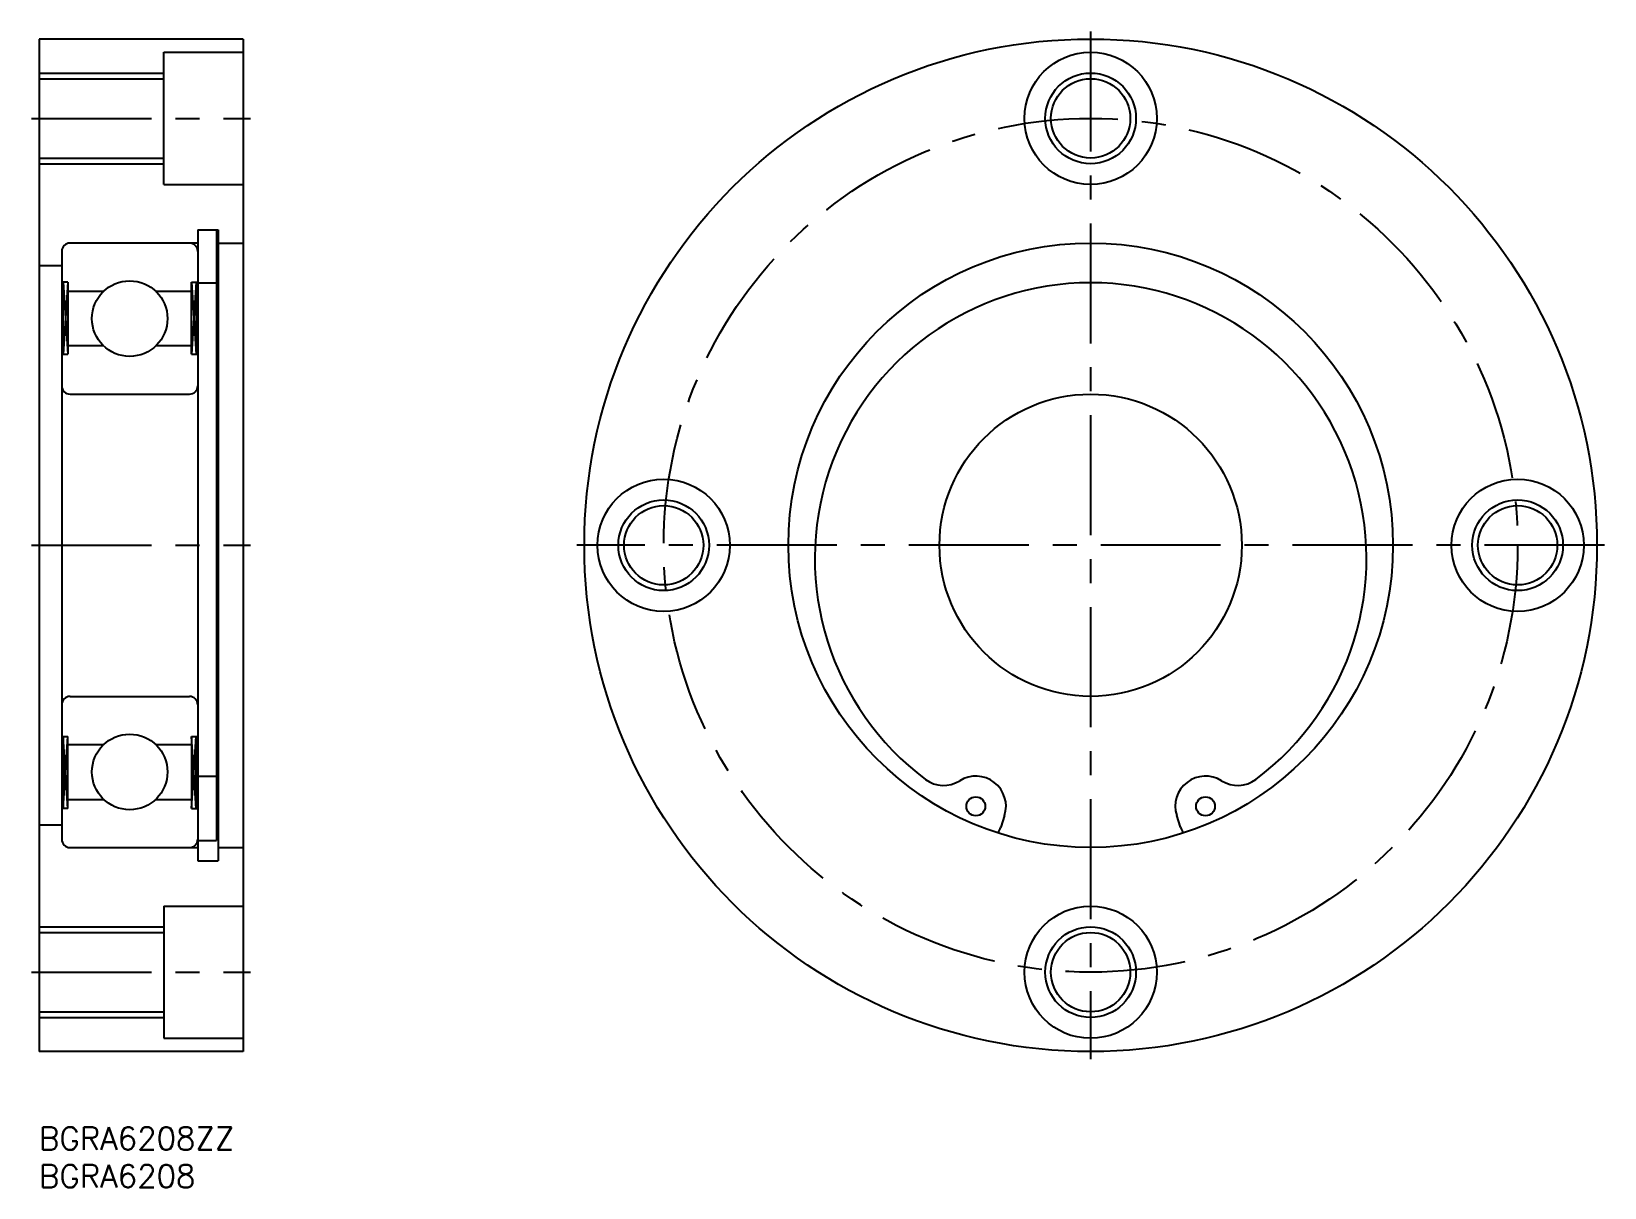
# Model space of a CAD drawing. Extents: x -1 to 207, y -8 to 145.
import ezdxf

# ---------------------------------------------------------------- set-up
doc = ezdxf.new("R2010")
doc.units = 0
doc.header["$LTSCALE"] = 0.5
doc.linetypes.add('CENTER', pattern=[50.8, 31.75, -6.35, 6.35, -6.35])
for name, color, linetype in [('MSM_CENTER', 1, 'CENTER'), ('MSM_CONTINUOUS', 7, 'CONTINUOUS'), ('MSM_NARROW', 5, 'CONTINUOUS'), ('MSM_PART_NUMBER', 7, 'CONTINUOUS')]:
    doc.layers.add(name, color=color, linetype=linetype)
doc.styles.get("Standard").update_dxf_attribs({"font": 'txt.shx', "height": 3, "bigfont": 'bigfont.shx'})

# ---------------------------------------------------------------- blocks, each defined once
blk = doc.blocks.new('*U4')
at = {"layer": 'MSM_PART_NUMBER'}
blk.add_text('BGRA6208ZZ', height=3, dxfattribs=at).set_placement((0, -3))
blk = doc.blocks.new('*U5')
at = {"layer": 'MSM_PART_NUMBER'}
blk.add_text('BGRA6208', height=3, dxfattribs=at).set_placement((0, -8))

msp = doc.modelspace()

# ---------------------------------------------------------------- linework, layer by layer
at = {"layer": 'MSM_CENTER'}
for p, q in [((139.16, 145), (139.16, 9)), ((-1, 133.5), (28, 133.5)), ((-1, 77), (28, 77)), ((207.16, 77), (71.16, 77)), ((-1, 20.5), (28, 20.5))]:
    msp.add_line(p, q, dxfattribs=at)
msp.add_circle((139.16, 77), 56.5, dxfattribs=at)
at = {"layer": 'MSM_CONTINUOUS'}
for p, q in [((27, 144), (0, 144)), ((0, 144), (0, 10)), ((27, 144), (27, 10)), ((16.5, 124.75), (16.5, 142.25)), ((16.5, 142.25), (27, 142.25)), ((0, 138.75), (16.5, 138.75)), ((0, 128.25), (16.5, 128.25)), ((16.5, 124.75), (27, 124.75)), ((21, 118.75), (21, 35.25)), ((21, 118.75), (23.7, 118.75)), ((23.5, 118.75, 0.75), (23.5, 37.93, 0.75)), ((23.7, 118.75), (23.7, 35.25)), ((21, 117), (4.1, 117)), ((23.7, 117), (27, 117)), ((3, 115.9), (3, 38.1)), ((3, 114), (0, 114)), ((3.83, 111.83), (3, 111.83)), ((3.21, 102.3), (3.21, 111.83)), ((3.21, 111.83), (3.83, 102.3)), ((3.83, 111.83), (3.21, 102.3)), ((3.83, 111.83), (3.83, 102.3)), ((3.83, 110.65), (8.58, 110.65)), ((15.42, 110.65), (20.17, 110.65)), ((20.17, 111.83), (21, 111.83)), ((20.17, 102.3), (20.17, 111.83)), ((20.17, 111.83), (20.79, 102.3)), ((20.79, 111.83), (20.17, 102.3)), ((20.79, 111.83), (20.79, 102.3)), ((21, 111.75), (23.5, 111.75)), ((3, 102.3), (3.83, 102.3)), ((8.53, 103.4), (3.83, 103.4)), ((20.17, 103.4), (15.47, 103.4)), ((20.17, 102.3), (21, 102.3)), ((4.1, 97), (19.9, 97)), ((4.1, 57), (19.9, 57)), ((3, 51.7), (3.83, 51.7)), ((3.21, 51.7), (3.21, 42.17)), ((3.21, 42.17), (3.83, 51.7)), ((3.83, 42.17), (3.21, 51.7)), ((3.83, 42.17), (3.83, 51.7)), ((8.53, 50.6), (3.83, 50.6)), ((20.17, 50.6), (15.47, 50.6)), ((20.17, 51.7), (20.17, 42.17)), ((20.17, 51.7), (21, 51.7)), ((20.17, 42.17), (20.79, 51.7)), ((20.79, 42.17), (20.17, 51.7)), ((20.79, 42.17), (20.79, 51.7)), ((21, 46.45), (23.5, 46.45)), ((3.83, 42.17), (3, 42.17)), ((3.83, 43.35), (8.58, 43.35)), ((15.42, 43.35), (20.17, 43.35)), ((20.17, 42.17), (21, 42.17)), ((0, 40), (3, 40)), ((127.77, 41.23), (127.28, 39.68)), ((151.04, 39.68), (150.55, 41.23)), ((21, 37.93), (23.5, 37.93)), ((4.1, 37), (21, 37)), ((23.7, 37), (27, 37)), ((21, 35.25), (23.7, 35.25)), ((16.5, 29.25), (16.5, 11.75)), ((16.5, 29.25), (27, 29.25)), ((0, 25.75), (16.5, 25.75)), ((0, 15.25), (16.5, 15.25)), ((16.5, 11.75), (27, 11.75)), ((27, 10), (0, 10))]:
    msp.add_line(p, q, dxfattribs=at)
for centre, radius in [((139.16, 77), 67), ((139.16, 133.5), 8.75), ((139.16, 133.5), 5.25), ((139.16, 77), 40), ((12, 107), 5), ((139.16, 77), 20), ((82.66, 77), 8.75), ((195.66, 77), 8.75), ((82.66, 77), 5.25), ((195.66, 77), 5.25), ((12, 47), 5), ((123.96, 42.45), 1.25), ((154.36, 42.45), 1.25), ((139.16, 20.5), 8.75), ((139.16, 20.5), 5.25)]:
    msp.add_circle(centre, radius, dxfattribs=at)
for centre, radius, start, end in [((4.1, 115.9), 1.1, 90, 180), ((19.9, 115.9), 1.1, 0, 90), ((139.16, 75.25), 36.5, 306.7766, 233.2234), ((4.1, 98.1), 1.1, 180, 270), ((19.9, 98.1), 1.1, 270, 0), ((4.1, 55.9), 1.1, 90, 180), ((19.9, 55.9), 1.1, 0, 90), ((119.7, 49.22), 4, 233.2234, 302.1546), ((123.96, 42.45), 4, 342.3386, 122.1546), ((154.36, 42.45), 4, 57.8454, 197.6614), ((158.62, 49.22), 4, 237.8454, 306.7766), ((124.89, 40.43), 2.5, 322.9618, 342.3386), ((153.43, 40.43), 2.5, 197.6614, 217.0382), ((4.1, 38.1), 1.1, 180, 270), ((19.9, 38.1), 1.1, 270, 0)]:
    msp.add_arc(centre, radius, start, end, dxfattribs=at)
at = {"layer": 'MSM_NARROW'}
for p, q in [((0, 139.5), (16.5, 139.5)), ((0, 127.5), (16.5, 127.5)), ((0, 26.5), (16.5, 26.5)), ((0, 14.5), (16.5, 14.5))]:
    msp.add_line(p, q, dxfattribs=at)
for centre in [(139.16, 133.5), (82.66, 77), (195.66, 77), (139.16, 20.5)]:
    msp.add_circle(centre, 6, dxfattribs=at)

# ---------------------------------------------------------------- block references
at = {"layer": 'MSM_CONTINUOUS'}
for name in ['*U4', '*U5']:
    msp.add_blockref(name, (0, 0), dxfattribs=at)

doc.saveas('drawing.dxf')
